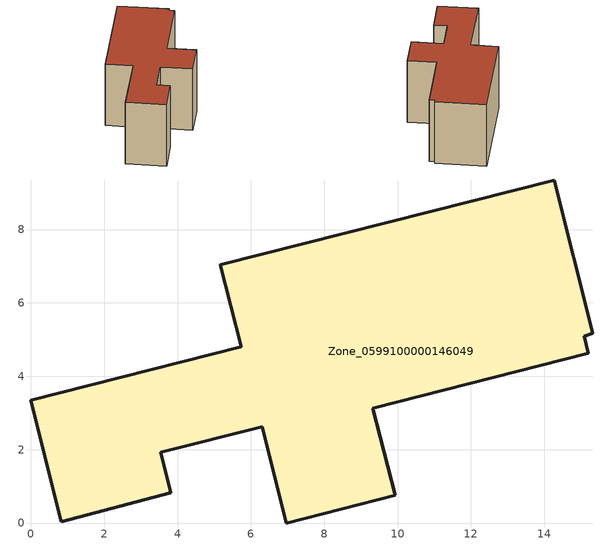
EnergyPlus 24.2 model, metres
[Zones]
Zone_0599100000146049
 floor ground (C_G): 6.97,0 6.31,2.62 3.54,1.93 3.82,0.82 0.83,0.03 0,3.35 5.74,4.8 5.17,7.04 14.27,9.35 15.32,5.18 15.08,5.09 15.19,4.63 9.33,3.13 9.93,0.75 z0
 wall outside (C_F): 3.82,0.82 3.54,1.93 6.31,2.62 6.97,0 9.93,0.75 9.33,3.13 15.19,4.63 15.08,5.09 15.32,5.18 14.27,9.35 5.17,7.04 5.74,4.8 0,3.35 0.83,0.03 3.82,0.82 z0:5.9
 roof outside (C_R): 15.19,4.63 15.08,5.09 15.32,5.18 14.27,9.35 5.17,7.04 5.74,4.8 0,3.35 0.83,0.03 3.82,0.82 3.54,1.93 6.31,2.62 6.97,0 9.93,0.75 9.33,3.13 z5.9
[BUILDING]
Pand.0599100000146049: North Axis=0; Terrain=City; Loads Convergence Tolerance Value=0.04; Temperature Convergence Tolerance Value=0.4; Solar Distribution=FullExterior; Maximum Number of Warmup Days=25; Minimum Number of Warmup Days=1
[Site:Location]
Rotterdam.The.Hague.AP_ZH_NLD Design_Conditions: Latitude=51.96; Longitude=4.45; Time Zone=1; Elevation=-4.5
[SITE:GROUNDTEMPERATURE:BUILDINGSURFACE]
18, 18, 18, 18, 18, 18, 18, 18, 18, 18, 18, 18
[MATERIAL] Thermal Absorptance=0.9; Solar Absorptance=0.7; Visible Absorptance=0.7
Name | Roughness | Thickness | Conductivity | Density | Specific Heat
G.TI.1965-1974 | MediumSmooth | 0.15 | 0.882353 | 540 | 1210
F.TI.1965-1974 | Rough | 0.3 | 0.697674 | 1920 | 840
R.TI.1965-1974 | MediumRough | 0.2 | 0.232558 | 1500 | 1000
[CONSTRUCTION]
C_G: G.TI.1965-1974
C_F: F.TI.1965-1974
C_R: R.TI.1965-1974
[ZONE]
Zone_0599100000146049: Type=1; Multiplier=1; Ceiling Height=Autocalculate; Volume=Autocalculate; Floor Area=autocalculate; Part of Total Floor Area=Yes
[ZONEINFILTRATION:DESIGNFLOWRATE]
Infil_Zone_0599100000146049: Zone or ZoneList or Space or SpaceList=Zone_0599100000146049; Schedule=AlwaysOn; Design Flow Rate Calculation Method=Flow/Area; Flow Rate per Floor Area=0.003; Constant Term Coefficient=1; Temperature Term Coefficient=0; Velocity Term Coefficient=0; Velocity Squared Term Coefficient=0
[HVACTEMPLATE:ZONE:IDEALLOADSAIRSYSTEM]
Zone_0599100000146049: Maximum Heating Supply Air Temperature=50; Minimum Cooling Supply Air Temperature=13; Maximum Heating Supply Air Humidity Ratio=0.0156; Minimum Cooling Supply Air Humidity Ratio=0.0077; Heating Limit=NoLimit; Cooling Limit=NoLimit; Dehumidification Control Type=ConstantSensibleHeatRatio; Cooling Sensible Heat Ratio=0.7; Dehumidification Setpoint=60; Humidification Control Type=None; Humidification Setpoint=30; Outdoor Air Method=None; Outdoor Air Flow Rate per Person=0.00944; Outdoor Air Flow Rate per Zone Floor Area=0; Outdoor Air Flow Rate per Zone=0; Demand Controlled Ventilation Type=None; Outdoor Air Economizer Type=NoEconomizer; Heat Recovery Type=None; Sensible Heat Recovery Effectiveness=0.7; Latent Heat Recovery Effectiveness=0.65
[ZONECONTROL:THERMOSTAT]
ThermostatControl_Zone_0599100000146049: Zone or ZoneList=Zone_0599100000146049; Control Type Schedule=DualSetpointControlType; Control 1=Thermostat_Zone_0599100000146049; Temperature Difference Between Cutout And Setpoint=0
[THERMOSTATSETPOINT:DUALSETPOINT]
Thermostat_Zone_0599100000146049: Heating Setpoint Temperature Schedule=HeatingSetpoint_Zone_0599100000146049; Cooling Setpoint Temperature Schedule=CoolingSetpoint_Zone_0599100000146049
[SCHEDULE:COMPACT]
HeatingSetpoint_Zone_0599100000146049: Through: 12/31, For: AllDays, Until: 24:00, 21
CoolingSetpoint_Zone_0599100000146049: Through: 12/31, For: AllDays, Until: 24:00, 24
DualSetpointControlType: Through: 12/31, For: AllDays, Until: 24:00, 4
AlwaysOn: Through: 12/31, For: AllDays, Until: 24:00, 1
